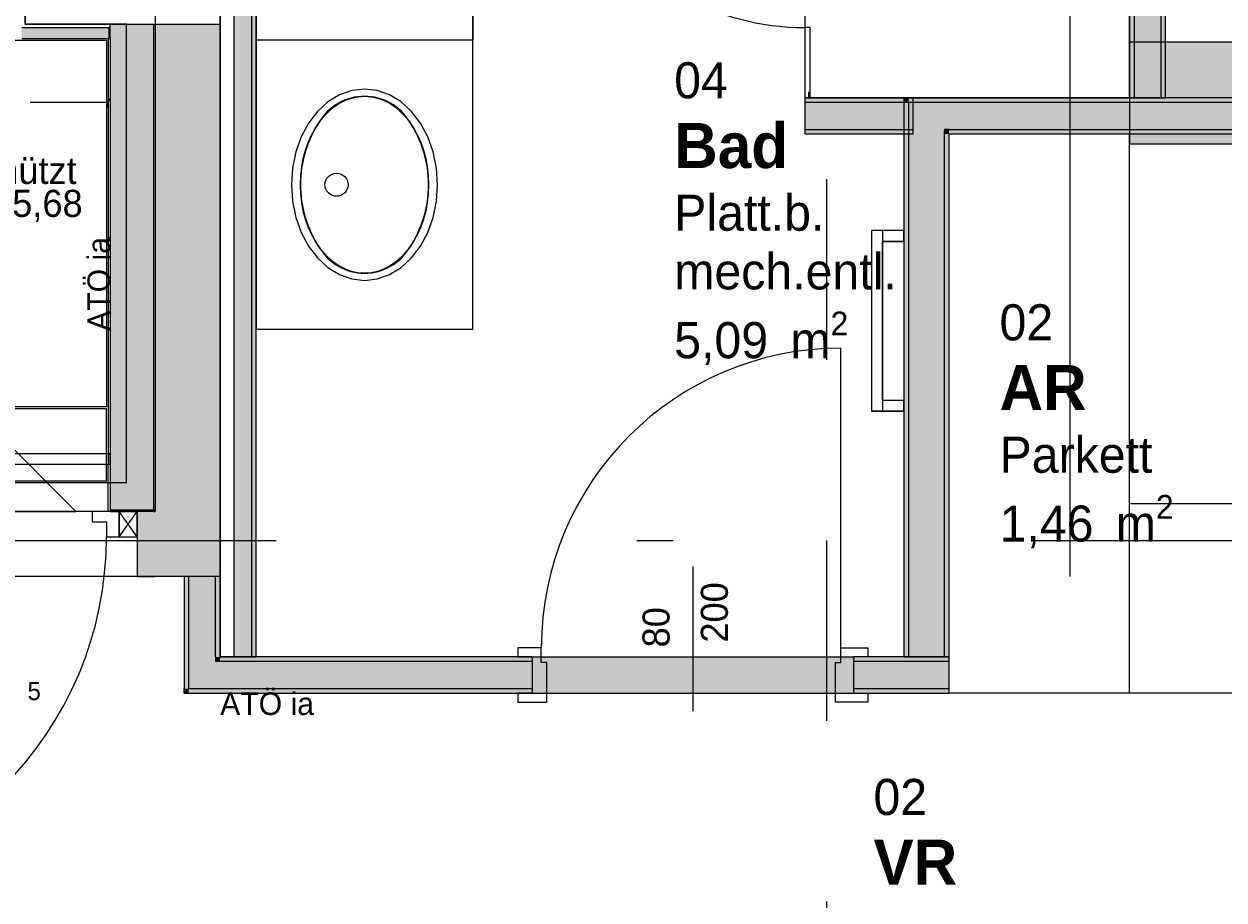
# Model space of a CAD drawing. Header units: metres. Extents: x -4 to 206, y -18 to 45.
# Drawn here: x 45.401 to 48.727, y -5 to -2.574 of the extents above; entities that cross this region are included whole.
import ezdxf

# ---------------------------------------------------------------- set-up
doc = ezdxf.new("R2010")
doc.units = ezdxf.units.M
doc.header["$MEASUREMENT"] = 0
for name, pattern in [('Achse', [0.004, 0.002, -0.001, 0, -0.001]), ('Grenzlinie', [0.008, 0.003, -0.005]), ('Schnittlinie', [0.006, 0.003, -0.0015, 0, -0.0015]), ('UNSICHTBAR', [0.4, 0, -0.4]), ('Untersicht', [0.001, 0.0005, -0.0005])]:
    doc.linetypes.add(name, pattern=pattern)
for name, color, linetype in [('2._1.DG PP STG2_5_000 Achsraster', 7, 'Continuous'), ('2._1.DG PP STG2_5_110 Wand Aussen', 7, 'Continuous'), ('2._1.DG PP STG2_5_130 Wand Innen', 7, 'Continuous'), ('2._1.DG PP STG2_5_135 Wand Vorsatzschale', 7, 'Continuous'), ('2._1.DG PP STG2_5_210 Decke', 7, 'Continuous'), ('2._1.DG PP STG2_5_220 Bodenaufbau', 7, 'Continuous'), ('2._1.DG PP STG2_5_220 Bodenaufbau - Außen_ Gefälle', 7, 'Continuous'), ('2._1.DG PP STG2_5_221 Bodenaufbau - Abdichtung', 7, 'Continuous'), ('2._1.DG PP STG2_5_221 Bodenaufbau - Terrassenbelag', 7, 'Continuous'), ('2._1.DG PP STG2_5_310 Dachkonstruktion massiv', 7, 'Continuous'), ('2._1.DG PP STG2_5_540 Sanitäreinrichtung', 7, 'Continuous'), ('2._1.DG PP STG2_5_611 Entwässerung', 7, 'Continuous'), ('2._1.DG PP STG2_5_810 Raum', 7, 'Continuous'), ('2._1.DG PP STG2_5_851 Marker Schnitt', 7, 'Continuous'), ('2._1.DG PP STG2_5_915 Allgemein Beschriftung.x', 7, 'Continuous'), ('2._1.DG PP STG2_5_945 Einreichplan Beschriftung', 7, 'Continuous'), ('2._1.DG PP STG2_5_955 Polierplan Beschriftung', 7, 'Continuous')]:
    doc.layers.add(name, color=color, linetype=linetype)
doc.styles.add('ERSTELLTER_STIL_2', font='')
doc.styles.add('ERSTELLTER_STIL_6', font='')
doc.styles.get('ERSTELLTER_STIL_2').set_extended_font_data('Eurostile')
doc.styles.get('ERSTELLTER_STIL_6').set_extended_font_data('Eurostile', bold=True)
doc.linetypes.add('Grenze Grundstück', pattern='A,0,[1,415_260415_PP_VA_1_5 2 St1.Shx,S=0.00031746,R=0,X=0,Y=0],-0.04,0', length=0.04)

msp = doc.modelspace()

# ---------------------------------------------------------------- hatches: boundary and pattern name
at = {"layer": '2._1.DG PP STG2_5_110 Wand Aussen', "linetype": 'Continuous', "lineweight": 13, "true_color": 0xff6400}
for points in [[(45.395, -2.6137), (45.635, -2.6137), (45.635, -2.5837), (45.395, -2.5837)], [(45.64, -2.6137), (45.64, -2.5837), (45.635, -2.5837), (45.635, -2.6137)], [(45.76, -3.7987), (45.76, -2.5737), (45.64, -2.5737), (45.64, -3.7987)], [(45.64, -3.7987), (45.64, -3.9187), (45.76, -3.9187)], [(45.76, -3.7987), (45.64, -3.7987), (45.76, -3.9187)]]:
    msp.add_hatch(color=30, dxfattribs=at).paths.add_polyline_path(points)
at = {"layer": '2._1.DG PP STG2_5_110 Wand Aussen', "linetype": 'Continuous', "lineweight": 0, "true_color": 0x373737}
for points in [[(45.765, -3.9187), (45.765, -2.5737), (45.76, -2.5737), (45.76, -3.9187)], [(45.64, -3.9187), (45.64, -3.9237), (45.715, -3.9237), (45.76, -3.9237), (45.76, -3.9187)], [(45.76, -3.9187), (45.76, -3.9237), (45.765, -3.9237)], [(45.765, -3.9187), (45.76, -3.9187), (45.765, -3.9237)]]:
    msp.add_hatch(color=250, dxfattribs=at).paths.add_polyline_path(points)
at = {"layer": '2._1.DG PP STG2_5_110 Wand Aussen', "linetype": 'Continuous', "lineweight": 13, "true_color": 0x3f7f02}
for points in [[(45.945, -3.9237), (45.945, -2.5737), (45.765, -2.5737), (45.765, -3.9237)], [(45.715, -3.9937), (45.715, -4.1037), (45.765, -4.1037), (45.765, -3.9237), (45.715, -3.9237)], [(45.765, -3.9237), (45.765, -4.1037), (45.945, -4.1037)], [(45.945, -3.9237), (45.765, -3.9237), (45.945, -4.1037)]]:
    msp.add_hatch(color=76, dxfattribs=at).paths.add_polyline_path(points)
at = {"layer": '2._1.DG PP STG2_5_130 Wand Innen', "linetype": 'Continuous', "lineweight": 13, "true_color": 0xfb02fe}
for points in [[(48.465, -1.6787), (48.465, -2.7782), (48.4775, -2.7782), (48.4775, -1.6787)], [(48.565, -2.7782), (48.565, -1.6787), (48.5525, -1.6787), (48.5525, -2.7782)], [(47.865, -2.7782), (47.565, -2.7782), (47.565, -2.7907), (47.865, -2.7907)], [(47.84, -2.7782), (47.8525, -2.7882), (47.8525, -2.7782)], [(47.84, -2.7907), (47.8525, -2.7907), (47.8525, -2.7882), (47.84, -2.7782)], [(47.84, -2.7907), (47.84, -3.1258), (47.8525, -3.1258), (47.8525, -2.7907)], [(47.8525, -2.7882), (47.8557, -2.7907), (48.915, -2.7907), (48.915, -2.7782), (47.8525, -2.7782)], [(47.8557, -2.7907), (47.8525, -2.7882), (47.8525, -2.7907)], [(47.565, -2.8782), (47.865, -2.8782), (47.865, -2.8657), (47.565, -2.8657)], [(47.9525, -2.8657), (47.9525, -2.8682), (47.965, -2.8782), (47.965, -2.8657)], [(47.965, -2.8782), (47.9525, -2.8682), (47.9525, -2.8782)], [(47.9525, -2.8782), (47.9525, -3.1258), (47.965, -3.1258), (47.965, -2.8782)], [(47.965, -2.8782), (48.915, -2.8782), (48.915, -2.8657), (47.965, -2.8657)], [(47.84, -3.1258), (47.84, -4.3265), (47.8525, -4.3265), (47.8525, -3.1258)], [(47.965, -4.3265), (47.965, -3.1258), (47.9525, -3.1258), (47.9525, -4.3265)], [(45.8575, -4.414), (45.8575, -4.1037), (45.845, -4.1037), (45.845, -4.414)], [(45.945, -4.3265), (45.945, -4.1037), (45.9325, -4.1037), (45.9325, -4.3265)], [(45.945, -4.3265), (45.9325, -4.3265), (45.9325, -4.339)], [(45.945, -4.3265), (45.9325, -4.339), (45.945, -4.339)], [(45.945, -4.3265), (45.945, -4.339), (46.81, -4.339), (46.81, -4.3265)], [(47.7, -4.339), (47.965, -4.339), (47.965, -4.3265), (47.7, -4.3265)], [(45.8575, -4.414), (45.845, -4.414), (45.845, -4.4265)], [(45.845, -4.4265), (45.8575, -4.4265), (45.8575, -4.414)], [(46.81, -4.414), (45.8575, -4.414), (45.8575, -4.4265), (46.81, -4.4265)], [(47.965, -4.414), (47.7, -4.414), (47.7, -4.4265), (47.965, -4.4265)]]:
    msp.add_hatch(color=6, dxfattribs=at).paths.add_polyline_path(points)
at = {"layer": '2._1.DG PP STG2_5_130 Wand Innen', "linetype": 'Continuous', "lineweight": 13, "true_color": 0xffaa00}
for points in [[(48.4775, -1.6787), (48.4775, -2.7782), (48.5525, -2.7782), (48.5525, -1.6787)], [(47.865, -2.7907), (47.565, -2.7907), (47.565, -2.8657), (47.865, -2.8657)], [(47.8525, -2.7907), (47.8525, -2.8657), (47.9494, -2.8657), (47.8557, -2.7907)], [(47.9525, -2.7907), (47.8557, -2.7907), (47.9494, -2.8657), (47.9525, -2.8657)], [(47.9525, -2.8657), (48.915, -2.8657), (48.915, -2.7907), (47.9525, -2.7907)], [(47.8525, -2.8657), (47.8525, -3.1258), (47.9525, -3.1258), (47.9525, -2.8682), (47.9494, -2.8657)], [(47.9525, -2.8657), (47.9494, -2.8657), (47.9525, -2.8682)], [(47.9525, -4.3265), (47.9525, -3.1258), (47.8525, -3.1258), (47.8525, -4.3265)], [(45.9325, -4.339), (45.9325, -4.1037), (45.8575, -4.1037), (45.8575, -4.339)], [(45.9325, -4.339), (45.8575, -4.339), (45.8575, -4.414)], [(45.9325, -4.339), (45.8575, -4.414), (45.9325, -4.414)], [(45.9325, -4.414), (46.81, -4.414), (46.81, -4.339), (45.9325, -4.339)], [(47.7, -4.414), (47.965, -4.414), (47.965, -4.339), (47.7, -4.339)]]:
    msp.add_hatch(color=40, dxfattribs=at).paths.add_polyline_path(points)
at = {"layer": '2._1.DG PP STG2_5_130 Wand Innen', "linetype": 'Continuous', "lineweight": 0, "true_color": 0xffffff}
msp.add_hatch(color=7, dxfattribs=at).paths.add_polyline_path([(47.7, -4.3265), (46.81, -4.3265), (46.81, -4.4265), (47.7, -4.4265)])
at = {"layer": '2._1.DG PP STG2_5_135 Wand Vorsatzschale', "linetype": 'Continuous', "lineweight": 13, "true_color": 0xffaa00}
msp.add_hatch(color=40, dxfattribs=at).paths.add_polyline_path([(46.0325, -4.3265), (46.0325, -2.0187), (45.9825, -2.0187), (45.9825, -4.3265)])
at = {"layer": '2._1.DG PP STG2_5_135 Wand Vorsatzschale', "linetype": 'Continuous', "lineweight": 13, "true_color": 0xfb02fe}
msp.add_hatch(color=6, dxfattribs=at).paths.add_polyline_path([(46.045, -4.3265), (46.045, -2.0187), (46.0325, -2.0187), (46.0325, -4.3265)])
at = {"layer": '2._1.DG PP STG2_5_310 Dachkonstruktion massiv', "linetype": 'Continuous', "lineweight": 13, "true_color": 0x3f7f02}
msp.add_hatch(color=76, dxfattribs=at).paths.add_polyline_path([(48.775, -2.6237), (48.465, -2.6237), (48.465, -2.9065), (49.5369, -2.9065), (49.5369, -2.6237)])

# ---------------------------------------------------------------- linework, layer by layer
at = {"layer": '2._1.DG PP STG2_5_000 Achsraster', "color": 5, "linetype": 'Achse', "lineweight": 0, "ltscale": 1000}
for p, q in [((48.3, 1.9963), (48.3, -16.0037)), ((31.8, -4.0037), (54.3, -4.0037))]:
    msp.add_line(p, q, dxfattribs=at)
at = {"layer": '2._1.DG PP STG2_5_110 Wand Aussen', "color": 7, "linetype": 'Continuous', "lineweight": 18, "ltscale": 1000}
for p, q in [((45.405, -2.5337), (45.405, -2.5737)), ((45.945, -2.5737), (45.945, -2.5337)), ((45.395, -2.5837), (45.405, -2.5837)), ((45.395, -2.5837), (45.405, -2.5837)), ((45.405, -2.5737), (45.445, -2.5737)), ((45.405, -2.5737), (45.445, -2.5737)), ((45.405, -2.5837), (45.635, -2.5837)), ((45.445, -2.5737), (45.635, -2.5737)), ((45.635, -2.5737), (45.64, -2.5737)), ((45.635, -2.5837), (45.64, -2.5837)), ((45.64, -2.5737), (45.76, -2.5737)), ((45.64, -2.5737), (45.76, -2.5737)), ((45.76, -2.5737), (45.765, -2.5737)), ((45.76, -2.5737), (45.765, -2.5737)), ((45.765, -2.5737), (45.945, -2.5737)), ((45.765, -2.5737), (45.765, -3.9237)), ((45.765, -2.5737), (45.945, -2.5737)), ((45.635, -2.6137), (45.64, -2.6137)), ((45.635, -2.6137), (45.64, -2.6137)), ((45.64, -3.9237), (44.64, -3.9237)), ((45.76, -3.9237), (45.715, -3.9237)), ((45.715, -3.9237), (45.715, -3.9937)), ((45.715, -3.9237), (45.715, -3.9937)), ((45.715, -3.9237), (45.715, -3.9937)), ((45.76, -3.9237), (45.765, -3.9237)), ((45.76, -3.9237), (45.765, -3.9237)), ((45.715, -3.9937), (45.715, -4.1037)), ((45.715, -3.9937), (45.715, -4.1037))]:
    msp.add_line(p, q, dxfattribs=at)
at = {"layer": '2._1.DG PP STG2_5_110 Wand Aussen', "color": 7, "linetype": 'Continuous', "lineweight": 13, "ltscale": 1000}
for p, q in [((45.64, -2.5837), (45.64, -2.5737)), ((45.64, -2.5837), (45.64, -2.5737)), ((45.64, -2.6137), (45.64, -2.5837)), ((45.64, -2.6137), (45.64, -2.5837)), ((45.76, -2.5737), (45.76, -3.9187)), ((45.64, -2.6137), (45.64, -3.7987)), ((45.64, -3.7637), (44.64, -3.7637)), ((45.64, -3.7937), (45.64, -3.7637)), ((45.635, -3.7937), (44.645, -3.7937)), ((45.635, -3.9237), (45.635, -3.7937)), ((45.64, -3.7937), (45.635, -3.7937)), ((45.64, -3.7937), (45.635, -3.7937)), ((45.635, -3.9237), (45.635, -3.7937)), ((45.64, -3.7987), (45.64, -3.9237)), ((45.64, -3.9237), (45.635, -3.9237)), ((45.64, -3.9187), (45.76, -3.9187)), ((45.64, -3.9187), (45.76, -3.9187)), ((45.64, -3.9237), (45.715, -3.9237)), ((45.64, -3.9237), (45.715, -3.9237)), ((45.64, -3.9237), (45.715, -3.9237)), ((45.665, -3.9937), (45.715, -3.9237)), ((45.715, -3.9937), (45.665, -3.9237)), ((45.715, -4.1037), (44.565, -4.1037))]:
    msp.add_line(p, q, dxfattribs=at)
at = {"layer": '2._1.DG PP STG2_5_110 Wand Aussen', "color": 8, "linetype": 'Continuous', "lineweight": 13, "ltscale": 1000}
for p, q in [((45.665, -3.9237), (45.59, -3.9237)), ((45.59, -3.9237), (45.59, -3.9522)), ((45.665, -3.9937), (45.665, -3.9237)), ((45.59, -3.9522), (45.63, -3.9522)), ((45.63, -3.9522), (45.63, -3.9937)), ((45.63, -3.9937), (45.665, -3.9937))]:
    msp.add_line(p, q, dxfattribs=at)
at = {"layer": '2._1.DG PP STG2_5_110 Wand Aussen', "color": 7, "linetype": 'Continuous', "lineweight": 18, "ltscale": 1000, "flags": 128}
for points in [[(45.945, -4.1037), (45.945, -1.6787)], [(45.395, -2.6137), (45.635, -2.6137)], [(45.715, -4.1037), (45.765, -4.1037)], [(45.945, -4.1037), (45.765, -4.1037)]]:
    msp.add_lwpolyline(points, dxfattribs=at)
at = {"layer": '2._1.DG PP STG2_5_110 Wand Aussen', "color": 7, "linetype": 'Continuous', "lineweight": 13, "ltscale": 1000, "flags": 128}
msp.add_lwpolyline([(45.635, -2.6137), (45.635, -3.7937)], dxfattribs=at)
msp.add_lwpolyline([(45.665, -3.9937), (45.715, -3.9937), (45.715, -3.9237), (45.665, -3.9237)], close=True, dxfattribs=at)
at = {"layer": '2._1.DG PP STG2_5_110 Wand Aussen', "color": 7, "linetype": 'Continuous', "lineweight": 13, "ltscale": 1000}
msp.add_arc((44.65, -3.9937), 0.98, 270, 0, dxfattribs=at)
at = {"layer": '2._1.DG PP STG2_5_130 Wand Innen', "color": 7, "linetype": 'Continuous', "lineweight": 18, "ltscale": 1000}
for p, q in [((48.4775, -1.6787), (48.4775, -2.7782)), ((48.5525, -2.7782), (48.5525, -1.6787)), ((47.865, -2.7907), (47.565, -2.7907)), ((47.8525, -2.7907), (47.8525, -2.8657)), ((47.8557, -2.7907), (47.8525, -2.7907)), ((47.8557, -2.7907), (47.8525, -2.7907)), ((47.9525, -2.7907), (47.8557, -2.7907)), ((47.9525, -2.7907), (47.8557, -2.7907)), ((48.915, -2.7907), (47.9525, -2.7907)), ((47.565, -2.8657), (47.865, -2.8657)), ((47.8525, -2.8657), (47.8525, -3.1258)), ((47.9525, -2.8657), (47.9525, -2.8682)), ((47.965, -2.8657), (47.9525, -2.8657)), ((47.965, -2.8657), (47.9525, -2.8657)), ((47.9525, -3.1258), (47.9525, -2.8682)), ((47.965, -2.8657), (48.915, -2.8657)), ((47.8525, -3.1258), (47.8525, -4.3265)), ((47.9525, -4.3265), (47.9525, -3.1258)), ((45.8575, -4.1037), (45.8575, -4.339)), ((45.9325, -4.3265), (45.9325, -4.1037)), ((45.8575, -4.339), (45.8575, -4.414)), ((45.8575, -4.339), (45.8575, -4.414)), ((45.9325, -4.3265), (45.9325, -4.339)), ((45.9325, -4.3265), (45.9325, -4.339)), ((46.81, -4.339), (45.9325, -4.339)), ((46.81, -4.3265), (46.81, -4.339)), ((46.81, -4.3265), (46.81, -4.339)), ((46.81, -4.3265), (46.81, -4.339)), ((46.81, -4.339), (46.81, -4.414)), ((46.81, -4.339), (46.81, -4.414)), ((46.81, -4.339), (46.81, -4.414)), ((47.7, -4.3265), (47.7, -4.339)), ((47.7, -4.3265), (47.7, -4.339)), ((47.7, -4.3265), (47.7, -4.339)), ((47.965, -4.339), (47.7, -4.339)), ((47.7, -4.339), (47.7, -4.414)), ((47.7, -4.339), (47.7, -4.414)), ((47.7, -4.339), (47.7, -4.414)), ((45.8575, -4.414), (45.9325, -4.414)), ((45.9325, -4.414), (46.81, -4.414)), ((46.81, -4.414), (46.81, -4.4265)), ((46.81, -4.414), (46.81, -4.4265)), ((46.81, -4.414), (46.81, -4.4265)), ((47.7, -4.414), (47.965, -4.414)), ((47.7, -4.414), (47.7, -4.4265)), ((47.7, -4.414), (47.7, -4.4265)), ((47.7, -4.414), (47.7, -4.4265))]:
    msp.add_line(p, q, dxfattribs=at)
at = {"layer": '2._1.DG PP STG2_5_130 Wand Innen', "color": 7, "linetype": 'Continuous', "lineweight": 13, "ltscale": 1000}
for p, q in [((47.665, -4.3015), (47.665, -3.4715)), ((47.255, -4.0765), (47.255, -4.4765)), ((46.835, -4.3015), (46.77, -4.3015)), ((46.77, -4.3015), (46.77, -4.3265)), ((46.835, -4.3415), (46.835, -4.3015)), ((47.665, -4.3415), (47.665, -4.3015)), ((47.665, -4.3015), (47.74, -4.3015)), ((47.74, -4.3015), (47.74, -4.3265)), ((46.77, -4.3265), (46.81, -4.3265)), ((46.81, -4.3265), (46.81, -4.4265)), ((46.85, -4.3415), (46.835, -4.3415)), ((46.85, -4.4515), (46.85, -4.3415)), ((47.65, -4.4515), (47.65, -4.3415)), ((47.65, -4.3415), (47.665, -4.3415)), ((47.74, -4.3265), (47.7, -4.3265)), ((47.7, -4.3265), (47.7, -4.4265)), ((46.81, -4.4265), (46.77, -4.4265)), ((46.77, -4.4265), (46.77, -4.4515)), ((46.77, -4.4515), (46.85, -4.4515)), ((47.74, -4.4515), (47.65, -4.4515)), ((47.7, -4.4265), (47.74, -4.4265)), ((47.74, -4.4265), (47.74, -4.4515))]:
    msp.add_line(p, q, dxfattribs=at)
at = {"layer": '2._1.DG PP STG2_5_130 Wand Innen', "color": 8, "linetype": 'Schnittlinie', "lineweight": 13, "ltscale": 1000}
for p, q in [((46.81, -4.3265), (47.7, -4.3265)), ((46.81, -4.4265), (47.7, -4.4265))]:
    msp.add_line(p, q, dxfattribs=at)
at = {"layer": '2._1.DG PP STG2_5_130 Wand Innen', "color": 7, "linetype": 'Continuous', "lineweight": 18, "ltscale": 1000, "flags": 128}
for points in [[(48.465, -1.6787), (48.465, -2.7782)], [(48.565, -2.7782), (48.565, -1.6787)], [(47.865, -2.7782), (47.565, -2.7782)], [(47.565, -2.7782), (47.565, -2.8782)], [(47.84, -2.7782), (47.8525, -2.7782)], [(47.84, -2.7782), (47.84, -3.1258)], [(48.915, -2.7782), (47.8525, -2.7782)], [(47.865, -2.8782), (47.865, -2.7782)], [(48.465, -2.7782), (48.565, -2.7782)], [(47.565, -2.8782), (47.865, -2.8782)], [(47.965, -3.1258), (47.965, -2.8782)], [(47.965, -2.8782), (48.915, -2.8782)], [(47.84, -3.1258), (47.84, -4.3265)], [(47.965, -4.3265), (47.965, -3.1258)], [(45.8575, -4.1037), (45.845, -4.1037)], [(45.845, -4.1037), (45.845, -4.414)], [(45.9325, -4.1037), (45.8575, -4.1037)], [(45.945, -4.1037), (45.9325, -4.1037)], [(45.945, -4.3265), (45.945, -4.1037)], [(46.81, -4.3265), (45.945, -4.3265)], [(47.965, -4.3265), (47.7, -4.3265)], [(47.84, -4.3265), (47.965, -4.3265)], [(47.965, -4.339), (47.965, -4.3265)], [(47.965, -4.414), (47.965, -4.339)], [(45.845, -4.4265), (45.845, -4.414)], [(47.965, -4.4265), (47.965, -4.414)], [(45.845, -4.4265), (46.81, -4.4265)], [(47.7, -4.4265), (47.965, -4.4265)]]:
    msp.add_lwpolyline(points, dxfattribs=at)
at = {"layer": '2._1.DG PP STG2_5_130 Wand Innen', "color": 7, "linetype": 'Continuous', "lineweight": 13, "ltscale": 1000}
msp.add_arc((47.665, -4.3015), 0.83, 90, 180, dxfattribs=at)
at = {"layer": '2._1.DG PP STG2_5_135 Wand Vorsatzschale', "color": 7, "linetype": 'Continuous', "lineweight": 18, "ltscale": 1000}
for p, q in [((45.9825, -2.0187), (45.9825, -4.3265)), ((46.0325, -4.3265), (46.0325, -2.0187))]:
    msp.add_line(p, q, dxfattribs=at)
at = {"layer": '2._1.DG PP STG2_5_135 Wand Vorsatzschale', "color": 7, "linetype": 'Continuous', "lineweight": 18, "ltscale": 1000, "flags": 128}
for points in [[(45.945, -2.0187), (45.945, -4.3265)], [(46.045, -4.3265), (46.045, -2.0187)], [(45.945, -4.3265), (46.045, -4.3265)]]:
    msp.add_lwpolyline(points, dxfattribs=at)
at = {"layer": '2._1.DG PP STG2_5_210 Decke', "color": 7, "linetype": 'Continuous', "lineweight": 13, "ltscale": 1000, "true_color": 0xf4f4f4, "flags": 128}
for points in [[(38.685, -2.4937), (38.685, -3.8437), (40.895, -3.8437), (43.455, -3.8437), (45.685, -3.8437), (45.685, -2.5737), (45.405, -2.5737), (45.405, -1.5487), (45.395, -1.5487), (45.395, -1.0837), (44.275, -1.0837), (44.275, -2.3837), (44.145, -2.3837), (44.145, -2.5637), (43.645, -2.5637), (43.645, -2.4237), (40.595, -2.4237), (40.595, -2.5237), (40.015, -2.5237), (40.015, -1.0737), (38.935, -1.0737), (38.935, -2.1437), (38.875, -2.1437), (38.875, -2.4937)], [(33.485, -1.9936), (33.4967, -11.3837), (42.835, -11.3837), (42.835, -10.8837), (45.685, -10.8837), (45.685, -9.9837), (52.0258, -9.9837), (52.06, -1.993), (52.0632, -1.4987), (45.765, -1.4987), (45.765, -3.9237), (43.155, -3.9237), (43.155, -5.8737), (41.175, -5.8737), (41.175, -3.9237), (38.605, -3.9237), (38.605, -1.4987), (33.485, -1.4987)]]:
    msp.add_lwpolyline(points, close=True, dxfattribs=at)
at = {"layer": '2._1.DG PP STG2_5_210 Decke', "color": 7, "linetype": 'Schnittlinie', "lineweight": 13, "ltscale": 1000, "flags": 128}
msp.add_lwpolyline([(38.685, -3.8437), (40.915, -3.8437), (43.435, -3.8437), (45.685, -3.8437), (45.685, -2.5737), (45.405, -2.5737), (45.405, -1.0737), (38.935, -1.0737), (38.935, -2.5337), (38.685, -2.5337)], close=True, dxfattribs=at)
at = {"layer": '2._1.DG PP STG2_5_220 Bodenaufbau', "color": 7, "linetype": 'Continuous', "lineweight": 13, "ltscale": 1000, "true_color": 0xf4f4f4, "flags": 128}
msp.add_lwpolyline([(38.425, -1.6787), (33.6646, -1.6787), (33.6765, -11.2037), (42.655, -11.2037), (42.655, -10.7037), (45.505, -10.7037), (45.505, -9.8037), (51.8466, -9.8037), (51.8814, -1.6787), (45.945, -1.6787), (45.945, -4.1037), (43.335, -4.1037), (43.335, -6.0537), (40.995, -6.0537), (40.995, -4.1037), (38.425, -4.1037)], close=True, dxfattribs=at)
at = {"layer": '2._1.DG PP STG2_5_220 Bodenaufbau - Außen_ Gefälle', "color": 7, "linetype": 'Schnittlinie', "lineweight": 13, "ltscale": 1000, "flags": 128}
msp.add_lwpolyline([(38.685, -2.5337), (38.685, -3.8437), (40.915, -3.8437), (40.915, -3.5937), (43.435, -3.5937), (43.435, -3.8437), (45.685, -3.8437), (45.685, -2.5737), (45.405, -2.5737), (45.405, -1.0737), (38.935, -1.0737), (38.935, -2.5337)], close=True, dxfattribs=at)
at = {"layer": '2._1.DG PP STG2_5_221 Bodenaufbau - Abdichtung', "color": 171, "linetype": 'Schnittlinie', "lineweight": 13, "ltscale": 1000, "true_color": 0x6c6cff, "flags": 128}
for points in [[(44.095, -2.4737), (45.545, -3.9237)], [(45.5453, -3.9239), (44.095, -2.4737)], [(45.405, -2.5737), (45.765, -2.5737)], [(45.765, -2.5737), (45.765, -3.9234)], [(45.545, -3.9237), (44.12, -3.9237)], [(44.12, -3.9239), (45.5452, -3.9239)], [(45.765, -3.9234), (45.5453, -3.9239)]]:
    msp.add_lwpolyline(points, dxfattribs=at)
at = {"layer": '2._1.DG PP STG2_5_221 Bodenaufbau - Terrassenbelag', "color": 7, "linetype": 'Continuous', "lineweight": 18, "ltscale": 1000, "flags": 128}
for points in [[(45.36, -2.6187), (45.63, -2.6187)], [(45.63, -2.6187), (45.63, -3.634)], [(45.63, -3.634), (44.645, -3.634)], [(45.63, -3.6342), (44.645, -3.6342)]]:
    msp.add_lwpolyline(points, dxfattribs=at)
at = {"layer": '2._1.DG PP STG2_5_310 Dachkonstruktion massiv', "color": 7, "linetype": 'Continuous', "lineweight": 18, "ltscale": 1000}
for p in [(48.465, -2.6237), (49.5369, -2.9065)]:
    msp.add_line(p, (48.465, -2.9065), dxfattribs=at)
at = {"layer": '2._1.DG PP STG2_5_310 Dachkonstruktion massiv', "color": 8, "linetype": 'Schnittlinie', "lineweight": 13, "ltscale": 1000}
msp.add_line((48.4678, -3.9015), (49.4983, -3.9015), dxfattribs=at)
at = {"layer": '2._1.DG PP STG2_5_310 Dachkonstruktion massiv', "color": 255, "linetype": 'UNSICHTBAR', "lineweight": 13, "ltscale": 1000, "flags": 128}
msp.add_lwpolyline([(48.645, -1.4994), (48.645, -2.6237)], dxfattribs=at)
at = {"layer": '2._1.DG PP STG2_5_310 Dachkonstruktion massiv', "color": 7, "linetype": 'Continuous', "lineweight": 18, "ltscale": 1000, "flags": 128}
msp.add_lwpolyline([(49.5369, -2.6237), (48.775, -2.6237), (48.465, -2.6237)], dxfattribs=at)
at = {"layer": '2._1.DG PP STG2_5_310 Dachkonstruktion massiv', "color": 8, "linetype": 'Schnittlinie', "lineweight": 13, "ltscale": 1000, "flags": 128}
for points in [[(48.465, -4.4265), (48.465, -2.8782)], [(48.765, -4.4265), (47.965, -4.4265)]]:
    msp.add_lwpolyline(points, dxfattribs=at)
at = {"layer": '2._1.DG PP STG2_5_540 Sanitäreinrichtung', "color": 150, "linetype": 'Grenzlinie', "lineweight": 13, "ltscale": 1000, "true_color": 0x0f7ffe}
for p, q in [((47.84, -3.146), (47.75, -3.146)), ((47.75, -3.146), (47.75, -3.646)), ((47.78, -3.146), (47.78, -3.646)), ((47.84, -3.146), (47.84, -3.176)), ((47.84, -3.176), (47.78, -3.176)), ((47.84, -3.616), (47.78, -3.616)), ((47.84, -3.616), (47.84, -3.646)), ((47.84, -3.646), (47.75, -3.646))]:
    msp.add_line(p, q, dxfattribs=at)
at = {"layer": '2._1.DG PP STG2_5_540 Sanitäreinrichtung', "color": 150, "linetype": 'Continuous', "lineweight": 13, "ltscale": 1000, "true_color": 0x0f7ffe, "flags": 128}
for points in [[(48.465, -2.7782), (48.465, -1.7787), (47.565, -1.7787), (47.565, -2.7782)], [(46.045, -2.0187), (46.045, -3.4187), (46.645, -3.4187), (46.645, -2.0187)], [(46.645, -2.6187), (46.045, -2.6187), (46.045, -2.0187), (46.645, -2.0187)], [(47.565, -2.7782), (47.58, -2.7782), (47.58, -2.5835), (47.565, -2.5835)], [(47.58, -2.7782), (47.58, -2.7632), (47.575, -2.7632), (47.575, -2.7782)]]:
    msp.add_lwpolyline(points, close=True, dxfattribs=at)
at = {"layer": '2._1.DG PP STG2_5_540 Sanitäreinrichtung', "color": 150, "linetype": 'Grenze Grundstück', "lineweight": 13, "ltscale": 1000, "true_color": 0x0f7ffe, "flags": 128}
msp.add_lwpolyline([(46.1425, -3.0187), (46.1456, -3.0647), (46.1547, -3.1093), (46.1697, -3.1512), (46.1899, -3.189), (46.2149, -3.2217), (46.2438, -3.2482), (46.2758, -3.2677), (46.3099, -3.2797), (46.345, -3.2837), (46.3802, -3.2797), (46.4143, -3.2677), (46.4463, -3.2482), (46.4752, -3.2217), (46.5002, -3.189), (46.5204, -3.1512), (46.5353, -3.1093), (46.5445, -3.0647), (46.5475, -3.0187), (46.5445, -2.9727), (46.5353, -2.9281), (46.5204, -2.8862), (46.5002, -2.8484), (46.4752, -2.8157), (46.4463, -2.7892), (46.4143, -2.7697), (46.3802, -2.7577), (46.345, -2.7537), (46.3099, -2.7577), (46.2758, -2.7697), (46.2438, -2.7892), (46.2149, -2.8157), (46.1899, -2.8484), (46.1697, -2.8862), (46.1547, -2.9281), (46.1456, -2.9727)], close=True, dxfattribs=at)
at = {"layer": '2._1.DG PP STG2_5_540 Sanitäreinrichtung', "color": 150, "linetype": 'Continuous', "lineweight": 13, "ltscale": 1000, "true_color": 0x0f7ffe, "flags": 128}
msp.add_lwpolyline([(46.5225, -3.0187, 0.146813), (46.4705, -2.8455, 0.265687), (46.345, -2.7737, 0.265687), (46.2195, -2.8455, 0.146813), (46.1675, -3.0187, 0.146813), (46.2195, -3.1919, 0.265687), (46.345, -3.2637, 0.265687), (46.4705, -3.1919, 0.146813)], format="xyb", close=True, dxfattribs=at)
at = {"layer": '2._1.DG PP STG2_5_540 Sanitäreinrichtung', "color": 150, "linetype": 'Grenzlinie', "lineweight": 13, "ltscale": 1000, "true_color": 0x0f7ffe, "flags": 128}
msp.add_lwpolyline([(47.84, -3.146), (47.75, -3.146), (47.75, -3.646), (47.84, -3.646), (47.84, -3.616), (47.78, -3.616), (47.78, -3.176), (47.84, -3.176)], close=True, dxfattribs=at)
at = {"layer": '2._1.DG PP STG2_5_540 Sanitäreinrichtung', "color": 150, "linetype": 'Continuous', "lineweight": 13, "ltscale": 1000, "true_color": 0x0f7ffe}
msp.add_circle((46.2675, -3.0187), 0.032, dxfattribs=at)
msp.add_arc((47.565, -1.8835), 0.7, 240, 270, dxfattribs=at)
msp.add_ellipse((46.345, -3.0187), major_axis=(0, 0.245), ratio=0.72449, dxfattribs=at)
at = {"layer": '2._1.DG PP STG2_5_611 Entwässerung', "color": 7, "linetype": 'Grenzlinie', "lineweight": 13, "ltscale": 1000, "flags": 128}
msp.add_lwpolyline([(44.65, -3.839), (45.63, -3.839), (45.63, -3.639), (44.65, -3.639)], close=True, dxfattribs=at)
at = {"layer": '2._1.DG PP STG2_5_851 Marker Schnitt', "color": 7, "linetype": 'Untersicht', "lineweight": 13, "ltscale": 1000}
msp.add_line((47.625, 1.9963), (47.625, -15.6487), dxfattribs=at)
at = {"layer": '2._1.DG PP STG2_5_915 Allgemein Beschriftung.x', "color": 7, "linetype": 'Continuous', "lineweight": 13, "ltscale": 1000}
for p, q in [((45.4988, -2.7914), (45.4188, -2.7914)), ((45.635, -2.7914), (45.4988, -2.7914)), ((45.6317, -2.8039), (45.6384, -2.7789))]:
    msp.add_line(p, q, dxfattribs=at)

# ---------------------------------------------------------------- texts
at = {"layer": '2._1.DG PP STG2_5_110 Wand Aussen', "color": 7, "linetype": 'Continuous', "lineweight": 13, "insert": (45.4482, -4.4467), "char_height": 0.05, "attachment_point": 9, "style": 'ERSTELLTER_STIL_2'}
msp.add_mtext('\\A1;{\\pqr;\\pt0;\\fEurostile|b0|i0|c0|p0;\\W1.000000;5}', dxfattribs=at)
at = {"layer": '2._1.DG PP STG2_5_130 Wand Innen', "color": 7, "linetype": 'Continuous', "lineweight": 13, "char_height": 0.075, "attachment_point": 9, "rotation": 90, "style": 'ERSTELLTER_STIL_2'}
for s, insert in [('\\A1;{\\pqr;\\pt0;\\fEurostile|b0|i0|c0|p0;\\W1.000000;200}', (47.353, -4.1196)), ('\\A1;{\\pqr;\\pt0;\\fEurostile|b0|i0|c0|p0;\\W1.000000;80}', (47.1914, -4.1886))]:
    msp.add_mtext(s, dxfattribs=dict(at, insert=insert))
at = {"layer": '2._1.DG PP STG2_5_810 Raum', "color": 7, "linetype": 'Continuous', "lineweight": 13, "attachment_point": 1}
for s, insert, char_height, style in [('\\A1;{\\pql;\\pt0;\\fEurostile|b0|i0|c0|p0;\\W1.000000;04}', (47.2032, -2.6795), 0.1, 'ERSTELLTER_STIL_2'), ('\\A1;{\\pql;\\pt0;\\fEurostile|b1|i0|c0|p0;\\W1.000000;Bad}', (47.2032, -2.8477), 0.125, 'ERSTELLTER_STIL_6'), ('\\A1;{\\pql;\\pt0;\\fEurostile|b0|i0|c0|p0;\\W1.000000;Platt.b.}', (47.2032, -3.0461), 0.1, 'ERSTELLTER_STIL_2'), ('\\A1;{\\pql;\\pt0;\\fEurostile|b0|i0|c0|p0;\\W1.000000;mech.entl.}', (47.2032, -3.2086), 0.1, 'ERSTELLTER_STIL_2'), ('\\A1;{\\pql;\\pt0;\\fEurostile|b0|i0|c0|p0;\\W1.000000;02}', (48.1048, -3.3499), 0.1, 'ERSTELLTER_STIL_2'), ('\\A1;{\\pql;\\pt0,0.05;\\fEurostile|b0|i0|c0|p0;\\W1.000000;5,09\\fEurostile|b0|i0|c0|p0;\\W1.000000;\\A1{\\H.66x;\\S^  ;}\\fEurostile|b0|i0|c0|p0;\\W1.000000; m\\fEurostile|b0|i0|c0|p0;\\W1.000000;\\A1{\\H.66x;\\S2^  ;}}', (47.2032, -3.3701), 0.1, 'ERSTELLTER_STIL_2'), ('\\A1;{\\pql;\\pt0;\\fEurostile|b1|i0|c0|p0;\\W1.000000;AR}', (48.1048, -3.518), 0.125, 'ERSTELLTER_STIL_6'), ('\\A1;{\\pql;\\pt0;\\fEurostile|b0|i0|c0|p0;\\W1.000000;Parkett}', (48.1048, -3.7165), 0.1, 'ERSTELLTER_STIL_2'), ('\\A1;{\\pql;\\pt0,0.05;\\fEurostile|b0|i0|c0|p0;\\W1.000000;1,46\\fEurostile|b0|i0|c0|p0;\\W1.000000;\\A1{\\H.66x;\\S^  ;}\\fEurostile|b0|i0|c0|p0;\\W1.000000; m\\fEurostile|b0|i0|c0|p0;\\W1.000000;\\A1{\\H.66x;\\S2^  ;}}', (48.1048, -3.878), 0.1, 'ERSTELLTER_STIL_2'), ('\\A1;{\\pql;\\pt0;\\fEurostile|b0|i0|c0|p0;\\W1.000000;02}', (47.7554, -4.6643), 0.1, 'ERSTELLTER_STIL_2'), ('\\A1;{\\pql;\\pt0;\\fEurostile|b1|i0|c0|p0;\\W1.000000;VR}', (47.7554, -4.8324), 0.125, 'ERSTELLTER_STIL_6')]:
    msp.add_mtext(s, dxfattribs=dict(at, insert=insert, char_height=char_height, style=style))
at = {"layer": '2._1.DG PP STG2_5_945 Einreichplan Beschriftung', "color": 5, "linetype": 'Continuous', "lineweight": 0, "insert": (45.6407, -3.4237), "char_height": 0.0625, "attachment_point": 7, "rotation": 90, "style": 'ERSTELLTER_STIL_2'}
msp.add_mtext('\\A1;{\\pql;\\fEurostile|b0|i0|c0|p0;\\W1.000000;ATÖ ia}', dxfattribs=at)
at = {"layer": '2._1.DG PP STG2_5_945 Einreichplan Beschriftung', "color": 5, "linetype": 'Continuous', "lineweight": 0, "insert": (45.945, -4.4248), "char_height": 0.0625, "attachment_point": 1, "style": 'ERSTELLTER_STIL_2'}
msp.add_mtext('\\A1;{\\pql;\\fEurostile|b0|i0|c0|p0;\\W1.000000;ATÖ ia}', dxfattribs=at)
at = {"layer": '2._1.DG PP STG2_5_955 Polierplan Beschriftung', "color": 7, "linetype": 'Continuous', "lineweight": 13, "char_height": 0.075, "style": 'ERSTELLTER_STIL_2'}
for s, insert, attachment_point in [('\\A1;{\\pql;\\fEurostile|b0|i0|c0|p0;\\W1.000000;Rinne teilgeschützt\\fEurostile|b0|i0|c0|p0;\\W1.000000;  }', (44.7, -3.0393), 7), ('\\A1;{\\pql;\\pt0,1;\\fEurostile|b0|i0|c0|p0;\\W1.000000;5,68\\fEurostile|b0|i0|c0|p0;\\W1.000000;\\A1{\\H.66x;\\S^  ;}\\fEurostile|b0|i0|c0|p0;\\W1.000000;\\fEurostile|b0|i0|c0|p0;\\W1.000000;\\A1{\\H.66x;\\S^  ;}\\fEurostile|b0|i0|c0|p0;\\W1.000000;\\fEurostile|b0|i0|c0|p0;\\W1.000000;\\fEurostile|b0|i0|c0|p0;\\W1.000000;\\fEurostile|b0|i0|c0|p0;\\W1.000000;\\fEurostile|b0|i0|c0|p0;\\W1.000000;\\fEurostile|b0|i0|c0|p0;\\W1.000000;\\fEurostile|b0|i0|c0|p0;\\W1.000000;\\A1{\\H.66x;\\S^  ;}\\fEurostile|b0|i0|c0|p0;\\W1.000000;\\fEurostile|b0|i0|c0|p0;\\W1.000000;\\A1{\\H.66x;\\S^  ;}\\fEurostile|b0|i0|c0|p0;\\W1.000000;\\fEurostile|b0|i0|c0|p0;\\W1.000000;\\fEurostile|b0|i0|c0|p0;\\W1.000000;\\fEurostile|b0|i0|c0|p0;\\W1.000000;\\fEurostile|b0|i0|c0|p0;\\W1.000000;\\fEurostile|b0|i0|c0|p0;\\W1.000000;\\fEurostile|b0|i0|c0|p0;\\W1.000000;\\A1{\\H.66x;\\S^  ;}\\fEurostile|b0|i0|c0|p0;\\W1.000000;\\fEurostile|b0|i0|c0|p0;\\W1.000000;\\A1{\\H.66x;\\S^  ;}\\fEurostile|b0|i0|c0|p0;\\W1.000000;\\fEurostile|b0|i0|c0|p0;\\W1.000000;\\fEurostile|b0|i0|c0|p0;\\W1.000000;\\fEurostile|b0|i0|c0|p0;\\W1.000000;\\fEurostile|b0|i0|c0|p0;\\W1.000000;\\fEurostile|b0|i0|c0|p0;\\W1.000000;\\fEurostile|b0|i0|c0|p0;\\W1.000000;\\A1{\\H.66x;\\S^  ;}\\fEurostile|b0|i0|c0|p0;\\W1.000000;\\fEurostile|b0|i0|c0|p0;\\W1.000000;\\fEurostile|b0|i0|c0|p0;\\W1.000000;\\fEurostile|b0|i0|c0|p0;\\W1.000000;\\fEurostile|b0|i0|c0|p0;\\W1.000000;\\fEurostile|b0|i0|c0|p0;\\W1.000000;\\fEurostile|b0|i0|c0|p0;\\W1.000000;\\fEurostile|b0|i0|c0|p0;\\W1.000000;\\fEurostile|b0|i0|c0|p0;\\W1.000000;\\fEurostile|b0|i0|c0|p0;\\W1.000000;\\fEurostile|b0|i0|c0|p0;\\W1.000000;\\fEurostile|b0|i0|c0|p0;\\W1.000000;\\fEurostile|b0|i0|c0|p0;\\W1.000000;\\fEurostile|b0|i0|c0|p0;\\W1.000000;\\fEurostile|b0|i0|c0|p0;\\W1.000000;\\fEurostile|b0|i0|c0|p0;\\W1.000000;\\fEurostile|b0|i0|c0|p0;\\W1.000000;\\fEurostile|b0|i0|c0|p0;\\W1.000000;\\fEurostile|b0|i0|c0|p0;\\W1.000000;}', (45.3688, -3.0329), 1)]:
    msp.add_mtext(s, dxfattribs=dict(at, insert=insert, attachment_point=attachment_point))

doc.saveas('drawing.dxf')
